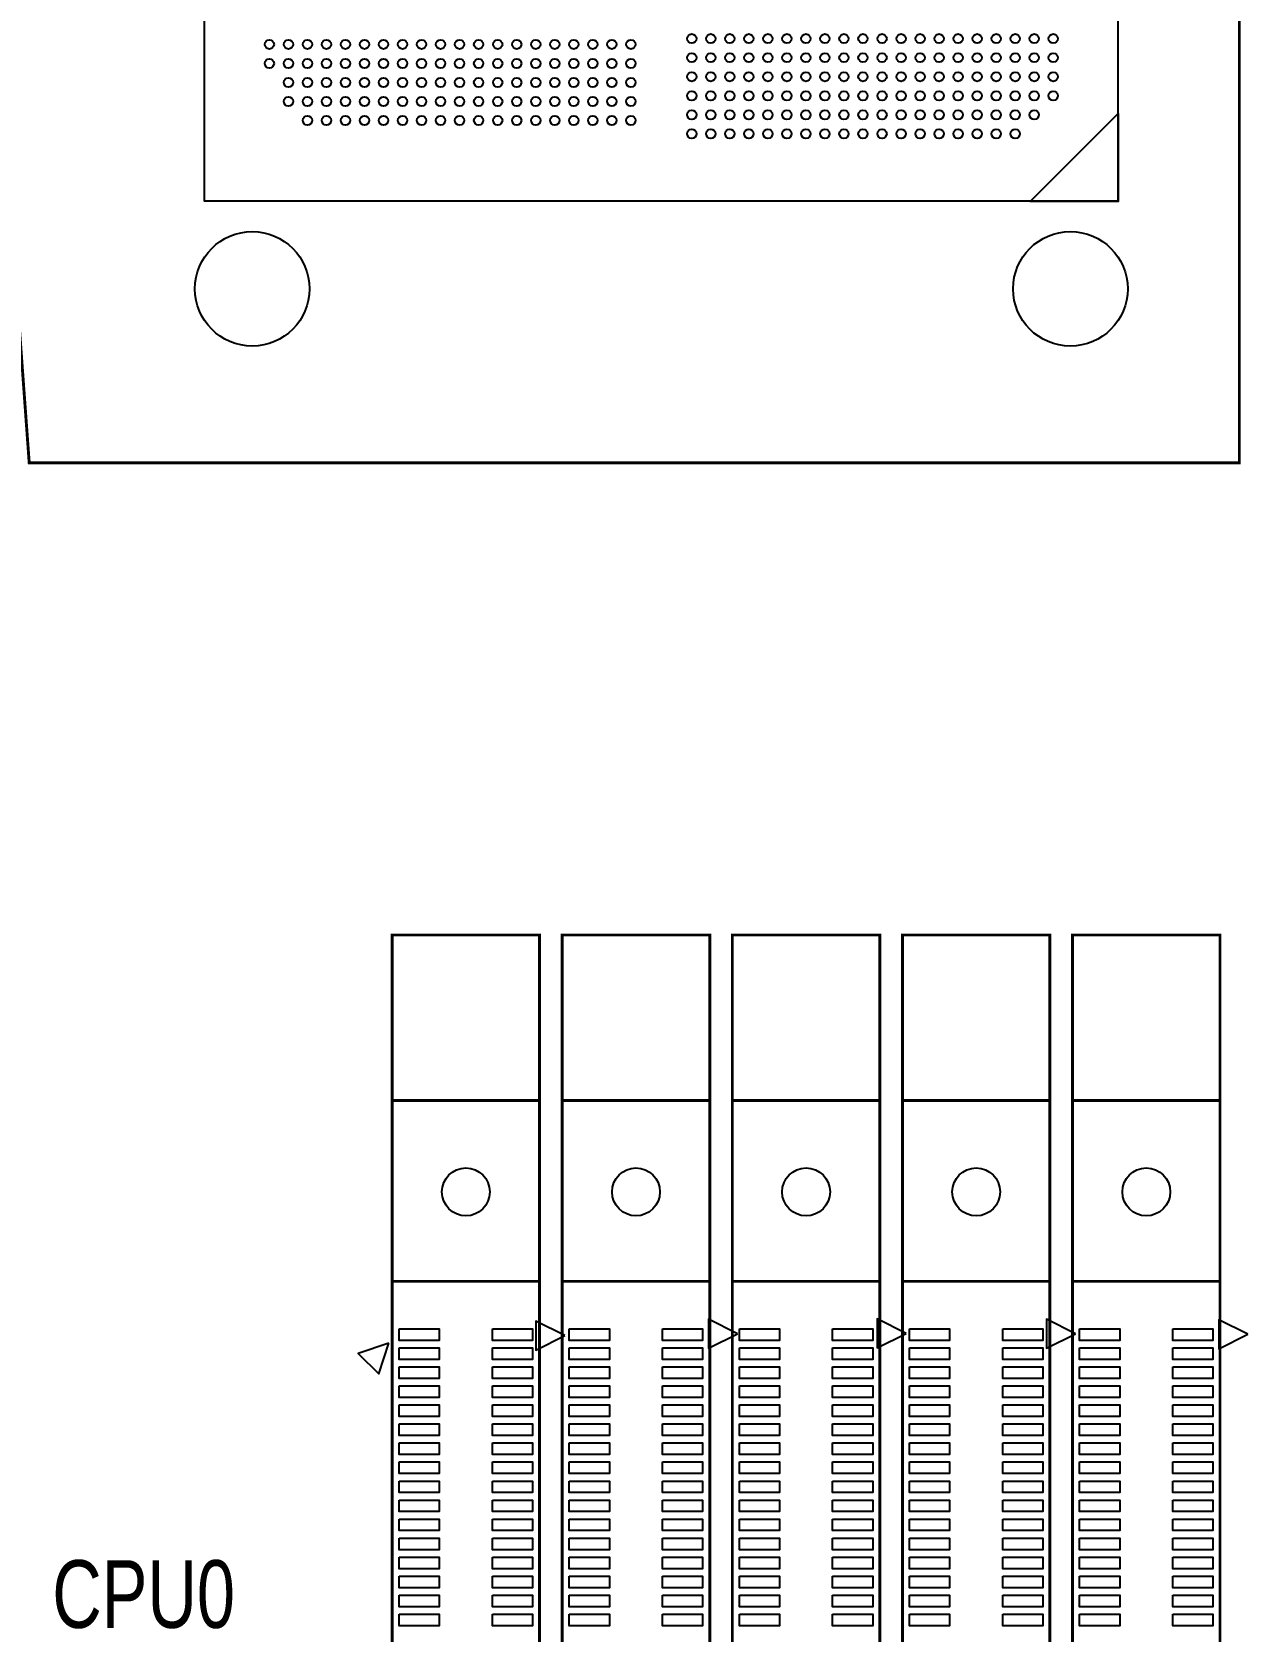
# Model space of a CAD drawing. Extents: x 0 to 344, y -1 to 330.
# Drawn here: x 188.3 to 251.9, y 132.4 to 216.4 of the extents above; entities that cross this region are included whole.
import ezdxf

# ---------------------------------------------------------------- set-up
doc = ezdxf.new("R2010")
doc.units = 0
for name, color, linetype in [('BOARD_GEOMETRY_SILKSCREEN_TOP', 1, 'CONTINUOUS'), ('PACKAGE_GEOMETRY_SILKSCREEN_TOP', 3, 'CONTINUOUS'), ('PIN_TOP', 4, 'CONTINUOUS')]:
    doc.layers.add(name, color=color, linetype=linetype)

msp = doc.modelspace()

# ---------------------------------------------------------------- linework, layer by layer
at = {"layer": 'PACKAGE_GEOMETRY_SILKSCREEN_TOP', "const_width": 0.1524}
for points in [[(221.410784, 283.073602), (191.03086, 283.073602), (191.03086, 265.973814), (180.530754, 265.973814), (180.530754, 250.97359), (184.030874, 250.97359), (188.190886, 193.773806), (251.790708, 193.773806), (251.790708, 283.073602)], [(215.015064, 168.959784), (207.265016, 168.959784), (207.265016, 3.95986), (215.015064, 3.95986)], [(223.955102, 168.959784), (216.205054, 168.959784), (216.205054, 3.95986), (223.955102, 3.95986)], [(232.89514, 168.959784), (225.145092, 168.959784), (225.145092, 3.95986), (232.89514, 3.95986)], [(241.835178, 168.959784), (234.08513, 168.959784), (234.08513, 3.95986), (241.835178, 3.95986)], [(250.775216, 168.959784), (243.025168, 168.959784), (243.025168, 3.95986), (250.775216, 3.95986)]]:
    msp.add_lwpolyline(points, close=True, dxfattribs=at)
at = {"layer": 'PACKAGE_GEOMETRY_SILKSCREEN_TOP'}
for points in [[(245.410736, 207.523588), (197.410832, 207.523588), (197.410832, 271.323816), (245.410736, 271.323816)], [(245.413784, 210.594702), (245.413784, 207.521302), (240.790984, 207.521302), (245.413784, 212.144102)], [(225.423476, 148.007578), (223.899476, 148.769578), (223.899476, 147.245578)], [(234.284266, 148.02358), (232.760266, 148.78558), (232.760266, 147.26158)], [(243.176552, 148.007578), (241.652552, 148.769578), (241.652552, 147.245578)], [(216.340436, 147.912074), (214.816436, 148.674074), (214.816436, 147.150074)], [(252.243844, 147.975574), (250.719844, 148.737574), (250.719844, 147.213574)], [(207.09509, 147.513548), (205.478634, 146.974814), (206.556356, 145.897092)]]:
    msp.add_lwpolyline(points, close=True, dxfattribs=at)
at = {"layer": 'PACKAGE_GEOMETRY_SILKSCREEN_TOP', "const_width": 0.1524}
for points in [[(207.265016, 160.259776), (215.015064, 160.259776)], [(214.639906, 160.259776), (207.63992, 160.259776)], [(216.205054, 160.259776), (223.955102, 160.259776)], [(223.579944, 160.259776), (216.579958, 160.259776)], [(225.145092, 160.259776), (232.89514, 160.259776)], [(232.519982, 160.259776), (225.519996, 160.259776)], [(234.08513, 160.259776), (241.835178, 160.259776)], [(241.46002, 160.259776), (234.460034, 160.259776)], [(243.025168, 160.259776), (250.775216, 160.259776)], [(250.400058, 160.259776), (243.400072, 160.259776)], [(215.015064, 150.759922), (207.265016, 150.759922)], [(223.955102, 150.759922), (216.205054, 150.759922)], [(232.89514, 150.759922), (225.145092, 150.759922)], [(241.835178, 150.759922), (234.08513, 150.759922)], [(250.775216, 150.759922), (243.025168, 150.759922)]]:
    msp.add_lwpolyline(points, dxfattribs=at)
at = {"layer": 'PIN_TOP'}
for points in [[(207.635856, 148.264626), (209.744056, 148.264626), (209.744056, 147.655026), (207.635856, 147.655026)], [(212.53577, 148.264626), (214.64397, 148.264626), (214.64397, 147.655026), (212.53577, 147.655026)], [(216.575894, 148.264626), (218.684094, 148.264626), (218.684094, 147.655026), (216.575894, 147.655026)], [(221.475808, 148.264626), (223.584008, 148.264626), (223.584008, 147.655026), (221.475808, 147.655026)], [(225.515932, 148.264626), (227.624132, 148.264626), (227.624132, 147.655026), (225.515932, 147.655026)], [(230.415846, 148.264626), (232.524046, 148.264626), (232.524046, 147.655026), (230.415846, 147.655026)], [(234.45597, 148.264626), (236.56417, 148.264626), (236.56417, 147.655026), (234.45597, 147.655026)], [(239.355884, 148.264626), (241.464084, 148.264626), (241.464084, 147.655026), (239.355884, 147.655026)], [(243.396008, 148.264626), (245.504208, 148.264626), (245.504208, 147.655026), (243.396008, 147.655026)], [(248.295922, 148.264626), (250.404122, 148.264626), (250.404122, 147.655026), (248.295922, 147.655026)], [(207.635856, 147.264628), (209.744056, 147.264628), (209.744056, 146.655028), (207.635856, 146.655028)], [(212.53577, 147.264628), (214.64397, 147.264628), (214.64397, 146.655028), (212.53577, 146.655028)], [(216.575894, 147.264628), (218.684094, 147.264628), (218.684094, 146.655028), (216.575894, 146.655028)], [(221.475808, 147.264628), (223.584008, 147.264628), (223.584008, 146.655028), (221.475808, 146.655028)], [(225.515932, 147.264628), (227.624132, 147.264628), (227.624132, 146.655028), (225.515932, 146.655028)], [(230.415846, 147.264628), (232.524046, 147.264628), (232.524046, 146.655028), (230.415846, 146.655028)], [(234.45597, 147.264628), (236.56417, 147.264628), (236.56417, 146.655028), (234.45597, 146.655028)], [(239.355884, 147.264628), (241.464084, 147.264628), (241.464084, 146.655028), (239.355884, 146.655028)], [(243.396008, 147.264628), (245.504208, 147.264628), (245.504208, 146.655028), (243.396008, 146.655028)], [(248.295922, 147.264628), (250.404122, 147.264628), (250.404122, 146.655028), (248.295922, 146.655028)], [(207.635856, 146.26463), (209.744056, 146.26463), (209.744056, 145.65503), (207.635856, 145.65503)], [(212.53577, 146.26463), (214.64397, 146.26463), (214.64397, 145.65503), (212.53577, 145.65503)], [(216.575894, 146.26463), (218.684094, 146.26463), (218.684094, 145.65503), (216.575894, 145.65503)], [(221.475808, 146.26463), (223.584008, 146.26463), (223.584008, 145.65503), (221.475808, 145.65503)], [(225.515932, 146.26463), (227.624132, 146.26463), (227.624132, 145.65503), (225.515932, 145.65503)], [(230.415846, 146.26463), (232.524046, 146.26463), (232.524046, 145.65503), (230.415846, 145.65503)], [(234.45597, 146.26463), (236.56417, 146.26463), (236.56417, 145.65503), (234.45597, 145.65503)], [(239.355884, 146.26463), (241.464084, 146.26463), (241.464084, 145.65503), (239.355884, 145.65503)], [(243.396008, 146.26463), (245.504208, 146.26463), (245.504208, 145.65503), (243.396008, 145.65503)], [(248.295922, 146.26463), (250.404122, 146.26463), (250.404122, 145.65503), (248.295922, 145.65503)], [(207.635856, 145.264632), (209.744056, 145.264632), (209.744056, 144.655032), (207.635856, 144.655032)], [(212.53577, 145.264632), (214.64397, 145.264632), (214.64397, 144.655032), (212.53577, 144.655032)], [(216.575894, 145.264632), (218.684094, 145.264632), (218.684094, 144.655032), (216.575894, 144.655032)], [(221.475808, 145.264632), (223.584008, 145.264632), (223.584008, 144.655032), (221.475808, 144.655032)], [(225.515932, 145.264632), (227.624132, 145.264632), (227.624132, 144.655032), (225.515932, 144.655032)], [(230.415846, 145.264632), (232.524046, 145.264632), (232.524046, 144.655032), (230.415846, 144.655032)], [(234.45597, 145.264632), (236.56417, 145.264632), (236.56417, 144.655032), (234.45597, 144.655032)], [(239.355884, 145.264632), (241.464084, 145.264632), (241.464084, 144.655032), (239.355884, 144.655032)], [(243.396008, 145.264632), (245.504208, 145.264632), (245.504208, 144.655032), (243.396008, 144.655032)], [(248.295922, 145.264632), (250.404122, 145.264632), (250.404122, 144.655032), (248.295922, 144.655032)], [(207.635856, 144.264634), (209.744056, 144.264634), (209.744056, 143.655034), (207.635856, 143.655034)], [(212.53577, 144.264634), (214.64397, 144.264634), (214.64397, 143.655034), (212.53577, 143.655034)], [(216.575894, 144.264634), (218.684094, 144.264634), (218.684094, 143.655034), (216.575894, 143.655034)], [(221.475808, 144.264634), (223.584008, 144.264634), (223.584008, 143.655034), (221.475808, 143.655034)], [(225.515932, 144.264634), (227.624132, 144.264634), (227.624132, 143.655034), (225.515932, 143.655034)], [(230.415846, 144.264634), (232.524046, 144.264634), (232.524046, 143.655034), (230.415846, 143.655034)], [(234.45597, 144.264634), (236.56417, 144.264634), (236.56417, 143.655034), (234.45597, 143.655034)], [(239.355884, 144.264634), (241.464084, 144.264634), (241.464084, 143.655034), (239.355884, 143.655034)], [(243.396008, 144.264634), (245.504208, 144.264634), (245.504208, 143.655034), (243.396008, 143.655034)], [(248.295922, 144.264634), (250.404122, 144.264634), (250.404122, 143.655034), (248.295922, 143.655034)], [(207.635856, 143.264636), (209.744056, 143.264636), (209.744056, 142.655036), (207.635856, 142.655036)], [(212.53577, 143.264636), (214.64397, 143.264636), (214.64397, 142.655036), (212.53577, 142.655036)], [(216.575894, 143.264636), (218.684094, 143.264636), (218.684094, 142.655036), (216.575894, 142.655036)], [(221.475808, 143.264636), (223.584008, 143.264636), (223.584008, 142.655036), (221.475808, 142.655036)], [(225.515932, 143.264636), (227.624132, 143.264636), (227.624132, 142.655036), (225.515932, 142.655036)], [(230.415846, 143.264636), (232.524046, 143.264636), (232.524046, 142.655036), (230.415846, 142.655036)], [(234.45597, 143.264636), (236.56417, 143.264636), (236.56417, 142.655036), (234.45597, 142.655036)], [(239.355884, 143.264636), (241.464084, 143.264636), (241.464084, 142.655036), (239.355884, 142.655036)], [(243.396008, 143.264636), (245.504208, 143.264636), (245.504208, 142.655036), (243.396008, 142.655036)], [(248.295922, 143.264636), (250.404122, 143.264636), (250.404122, 142.655036), (248.295922, 142.655036)], [(207.635856, 142.264638), (209.744056, 142.264638), (209.744056, 141.655038), (207.635856, 141.655038)], [(212.53577, 142.264638), (214.64397, 142.264638), (214.64397, 141.655038), (212.53577, 141.655038)], [(216.575894, 142.264638), (218.684094, 142.264638), (218.684094, 141.655038), (216.575894, 141.655038)], [(221.475808, 142.264638), (223.584008, 142.264638), (223.584008, 141.655038), (221.475808, 141.655038)], [(225.515932, 142.264638), (227.624132, 142.264638), (227.624132, 141.655038), (225.515932, 141.655038)], [(230.415846, 142.264638), (232.524046, 142.264638), (232.524046, 141.655038), (230.415846, 141.655038)], [(234.45597, 142.264638), (236.56417, 142.264638), (236.56417, 141.655038), (234.45597, 141.655038)], [(239.355884, 142.264638), (241.464084, 142.264638), (241.464084, 141.655038), (239.355884, 141.655038)], [(243.396008, 142.264638), (245.504208, 142.264638), (245.504208, 141.655038), (243.396008, 141.655038)], [(248.295922, 142.264638), (250.404122, 142.264638), (250.404122, 141.655038), (248.295922, 141.655038)], [(207.635856, 141.26464), (209.744056, 141.26464), (209.744056, 140.65504), (207.635856, 140.65504)], [(212.53577, 141.26464), (214.64397, 141.26464), (214.64397, 140.65504), (212.53577, 140.65504)], [(216.575894, 141.26464), (218.684094, 141.26464), (218.684094, 140.65504), (216.575894, 140.65504)], [(221.475808, 141.26464), (223.584008, 141.26464), (223.584008, 140.65504), (221.475808, 140.65504)], [(225.515932, 141.26464), (227.624132, 141.26464), (227.624132, 140.65504), (225.515932, 140.65504)], [(230.415846, 141.26464), (232.524046, 141.26464), (232.524046, 140.65504), (230.415846, 140.65504)], [(234.45597, 141.26464), (236.56417, 141.26464), (236.56417, 140.65504), (234.45597, 140.65504)], [(239.355884, 141.26464), (241.464084, 141.26464), (241.464084, 140.65504), (239.355884, 140.65504)], [(243.396008, 141.26464), (245.504208, 141.26464), (245.504208, 140.65504), (243.396008, 140.65504)], [(248.295922, 141.26464), (250.404122, 141.26464), (250.404122, 140.65504), (248.295922, 140.65504)], [(207.635856, 140.264642), (209.744056, 140.264642), (209.744056, 139.655042), (207.635856, 139.655042)], [(212.53577, 140.264642), (214.64397, 140.264642), (214.64397, 139.655042), (212.53577, 139.655042)], [(216.575894, 140.264642), (218.684094, 140.264642), (218.684094, 139.655042), (216.575894, 139.655042)], [(221.475808, 140.264642), (223.584008, 140.264642), (223.584008, 139.655042), (221.475808, 139.655042)], [(225.515932, 140.264642), (227.624132, 140.264642), (227.624132, 139.655042), (225.515932, 139.655042)], [(230.415846, 140.264642), (232.524046, 140.264642), (232.524046, 139.655042), (230.415846, 139.655042)], [(234.45597, 140.264642), (236.56417, 140.264642), (236.56417, 139.655042), (234.45597, 139.655042)], [(239.355884, 140.264642), (241.464084, 140.264642), (241.464084, 139.655042), (239.355884, 139.655042)], [(243.396008, 140.264642), (245.504208, 140.264642), (245.504208, 139.655042), (243.396008, 139.655042)], [(248.295922, 140.264642), (250.404122, 140.264642), (250.404122, 139.655042), (248.295922, 139.655042)], [(207.635856, 139.264644), (209.744056, 139.264644), (209.744056, 138.655044), (207.635856, 138.655044)], [(212.53577, 139.264644), (214.64397, 139.264644), (214.64397, 138.655044), (212.53577, 138.655044)], [(216.575894, 139.264644), (218.684094, 139.264644), (218.684094, 138.655044), (216.575894, 138.655044)], [(221.475808, 139.264644), (223.584008, 139.264644), (223.584008, 138.655044), (221.475808, 138.655044)], [(225.515932, 139.264644), (227.624132, 139.264644), (227.624132, 138.655044), (225.515932, 138.655044)], [(230.415846, 139.264644), (232.524046, 139.264644), (232.524046, 138.655044), (230.415846, 138.655044)], [(234.45597, 139.264644), (236.56417, 139.264644), (236.56417, 138.655044), (234.45597, 138.655044)], [(239.355884, 139.264644), (241.464084, 139.264644), (241.464084, 138.655044), (239.355884, 138.655044)], [(243.396008, 139.264644), (245.504208, 139.264644), (245.504208, 138.655044), (243.396008, 138.655044)], [(248.295922, 139.264644), (250.404122, 139.264644), (250.404122, 138.655044), (248.295922, 138.655044)], [(207.635856, 138.264646), (209.744056, 138.264646), (209.744056, 137.655046), (207.635856, 137.655046)], [(212.53577, 138.264646), (214.64397, 138.264646), (214.64397, 137.655046), (212.53577, 137.655046)], [(216.575894, 138.264646), (218.684094, 138.264646), (218.684094, 137.655046), (216.575894, 137.655046)], [(221.475808, 138.264646), (223.584008, 138.264646), (223.584008, 137.655046), (221.475808, 137.655046)], [(225.515932, 138.264646), (227.624132, 138.264646), (227.624132, 137.655046), (225.515932, 137.655046)], [(230.415846, 138.264646), (232.524046, 138.264646), (232.524046, 137.655046), (230.415846, 137.655046)], [(234.45597, 138.264646), (236.56417, 138.264646), (236.56417, 137.655046), (234.45597, 137.655046)], [(239.355884, 138.264646), (241.464084, 138.264646), (241.464084, 137.655046), (239.355884, 137.655046)], [(243.396008, 138.264646), (245.504208, 138.264646), (245.504208, 137.655046), (243.396008, 137.655046)], [(248.295922, 138.264646), (250.404122, 138.264646), (250.404122, 137.655046), (248.295922, 137.655046)], [(207.635856, 137.264648), (209.744056, 137.264648), (209.744056, 136.655048), (207.635856, 136.655048)], [(212.53577, 137.264648), (214.64397, 137.264648), (214.64397, 136.655048), (212.53577, 136.655048)], [(216.575894, 137.264648), (218.684094, 137.264648), (218.684094, 136.655048), (216.575894, 136.655048)], [(221.475808, 137.264648), (223.584008, 137.264648), (223.584008, 136.655048), (221.475808, 136.655048)], [(225.515932, 137.264648), (227.624132, 137.264648), (227.624132, 136.655048), (225.515932, 136.655048)], [(230.415846, 137.264648), (232.524046, 137.264648), (232.524046, 136.655048), (230.415846, 136.655048)], [(234.45597, 137.264648), (236.56417, 137.264648), (236.56417, 136.655048), (234.45597, 136.655048)], [(239.355884, 137.264648), (241.464084, 137.264648), (241.464084, 136.655048), (239.355884, 136.655048)], [(243.396008, 137.264648), (245.504208, 137.264648), (245.504208, 136.655048), (243.396008, 136.655048)], [(248.295922, 137.264648), (250.404122, 137.264648), (250.404122, 136.655048), (248.295922, 136.655048)], [(207.635856, 136.26465), (209.744056, 136.26465), (209.744056, 135.65505), (207.635856, 135.65505)], [(212.53577, 136.26465), (214.64397, 136.26465), (214.64397, 135.65505), (212.53577, 135.65505)], [(216.575894, 136.26465), (218.684094, 136.26465), (218.684094, 135.65505), (216.575894, 135.65505)], [(221.475808, 136.26465), (223.584008, 136.26465), (223.584008, 135.65505), (221.475808, 135.65505)], [(225.515932, 136.26465), (227.624132, 136.26465), (227.624132, 135.65505), (225.515932, 135.65505)], [(230.415846, 136.26465), (232.524046, 136.26465), (232.524046, 135.65505), (230.415846, 135.65505)], [(234.45597, 136.26465), (236.56417, 136.26465), (236.56417, 135.65505), (234.45597, 135.65505)], [(239.355884, 136.26465), (241.464084, 136.26465), (241.464084, 135.65505), (239.355884, 135.65505)], [(243.396008, 136.26465), (245.504208, 136.26465), (245.504208, 135.65505), (243.396008, 135.65505)], [(248.295922, 136.26465), (250.404122, 136.26465), (250.404122, 135.65505), (248.295922, 135.65505)], [(207.635856, 135.264652), (209.744056, 135.264652), (209.744056, 134.655052), (207.635856, 134.655052)], [(212.53577, 135.264652), (214.64397, 135.264652), (214.64397, 134.655052), (212.53577, 134.655052)], [(216.575894, 135.264652), (218.684094, 135.264652), (218.684094, 134.655052), (216.575894, 134.655052)], [(221.475808, 135.264652), (223.584008, 135.264652), (223.584008, 134.655052), (221.475808, 134.655052)], [(225.515932, 135.264652), (227.624132, 135.264652), (227.624132, 134.655052), (225.515932, 134.655052)], [(230.415846, 135.264652), (232.524046, 135.264652), (232.524046, 134.655052), (230.415846, 134.655052)], [(234.45597, 135.264652), (236.56417, 135.264652), (236.56417, 134.655052), (234.45597, 134.655052)], [(239.355884, 135.264652), (241.464084, 135.264652), (241.464084, 134.655052), (239.355884, 134.655052)], [(243.396008, 135.264652), (245.504208, 135.264652), (245.504208, 134.655052), (243.396008, 134.655052)], [(248.295922, 135.264652), (250.404122, 135.264652), (250.404122, 134.655052), (248.295922, 134.655052)], [(207.635856, 134.264654), (209.744056, 134.264654), (209.744056, 133.655054), (207.635856, 133.655054)], [(212.53577, 134.264654), (214.64397, 134.264654), (214.64397, 133.655054), (212.53577, 133.655054)], [(216.575894, 134.264654), (218.684094, 134.264654), (218.684094, 133.655054), (216.575894, 133.655054)], [(221.475808, 134.264654), (223.584008, 134.264654), (223.584008, 133.655054), (221.475808, 133.655054)], [(225.515932, 134.264654), (227.624132, 134.264654), (227.624132, 133.655054), (225.515932, 133.655054)], [(230.415846, 134.264654), (232.524046, 134.264654), (232.524046, 133.655054), (230.415846, 133.655054)], [(234.45597, 134.264654), (236.56417, 134.264654), (236.56417, 133.655054), (234.45597, 133.655054)], [(239.355884, 134.264654), (241.464084, 134.264654), (241.464084, 133.655054), (239.355884, 133.655054)], [(243.396008, 134.264654), (245.504208, 134.264654), (245.504208, 133.655054), (243.396008, 133.655054)], [(248.295922, 134.264654), (250.404122, 134.264654), (250.404122, 133.655054), (248.295922, 133.655054)], [(207.635856, 133.264656), (209.744056, 133.264656), (209.744056, 132.655056), (207.635856, 132.655056)], [(212.53577, 133.264656), (214.64397, 133.264656), (214.64397, 132.655056), (212.53577, 132.655056)], [(216.575894, 133.264656), (218.684094, 133.264656), (218.684094, 132.655056), (216.575894, 132.655056)], [(221.475808, 133.264656), (223.584008, 133.264656), (223.584008, 132.655056), (221.475808, 132.655056)], [(225.515932, 133.264656), (227.624132, 133.264656), (227.624132, 132.655056), (225.515932, 132.655056)], [(230.415846, 133.264656), (232.524046, 133.264656), (232.524046, 132.655056), (230.415846, 132.655056)], [(234.45597, 133.264656), (236.56417, 133.264656), (236.56417, 132.655056), (234.45597, 132.655056)], [(239.355884, 133.264656), (241.464084, 133.264656), (241.464084, 132.655056), (239.355884, 132.655056)], [(243.396008, 133.264656), (245.504208, 133.264656), (245.504208, 132.655056), (243.396008, 132.655056)], [(248.295922, 133.264656), (250.404122, 133.264656), (250.404122, 132.655056), (248.295922, 132.655056)]]:
    msp.add_lwpolyline(points, close=True, dxfattribs=at)
for centre, radius in [((200.810876, 215.773762), 0.24511), ((201.810874, 215.773762), 0.24511), ((202.810872, 215.773762), 0.24511), ((203.81087, 215.773762), 0.24511), ((204.810868, 215.773762), 0.24511), ((205.810866, 215.773762), 0.24511), ((206.810864, 215.773762), 0.24511), ((207.810862, 215.773762), 0.24511), ((208.81086, 215.773762), 0.24511), ((209.810858, 215.773762), 0.24511), ((210.810856, 215.773762), 0.24511), ((211.810854, 215.773762), 0.24511), ((212.810852, 215.773762), 0.24511), ((213.81085, 215.773762), 0.24511), ((214.810848, 215.773762), 0.24511), ((215.810846, 215.773762), 0.24511), ((216.810844, 215.773762), 0.24511), ((217.810842, 215.773762), 0.24511), ((218.81084, 215.773762), 0.24511), ((219.810838, 215.773762), 0.24511), ((223.01073, 216.073736), 0.24511), ((224.010728, 216.073736), 0.24511), ((225.010726, 216.073736), 0.24511), ((226.010724, 216.073736), 0.24511), ((227.010722, 216.073736), 0.24511), ((228.01072, 216.073736), 0.24511), ((229.010718, 216.073736), 0.24511), ((230.010716, 216.073736), 0.24511), ((231.010714, 216.073736), 0.24511), ((232.010712, 216.073736), 0.24511), ((233.01071, 216.073736), 0.24511), ((234.010708, 216.073736), 0.24511), ((235.010706, 216.073736), 0.24511), ((236.010704, 216.073736), 0.24511), ((237.010702, 216.073736), 0.24511), ((238.0107, 216.073736), 0.24511), ((239.010698, 216.073736), 0.24511), ((240.010696, 216.073736), 0.24511), ((241.010694, 216.073736), 0.24511), ((242.010692, 216.073736), 0.24511), ((223.01073, 215.073738), 0.24511), ((224.010728, 215.073738), 0.24511), ((225.010726, 215.073738), 0.24511), ((226.010724, 215.073738), 0.24511), ((227.010722, 215.073738), 0.24511), ((228.01072, 215.073738), 0.24511), ((229.010718, 215.073738), 0.24511), ((230.010716, 215.073738), 0.24511), ((231.010714, 215.073738), 0.24511), ((232.010712, 215.073738), 0.24511), ((233.01071, 215.073738), 0.24511), ((234.010708, 215.073738), 0.24511), ((235.010706, 215.073738), 0.24511), ((236.010704, 215.073738), 0.24511), ((237.010702, 215.073738), 0.24511), ((238.0107, 215.073738), 0.24511), ((239.010698, 215.073738), 0.24511), ((240.010696, 215.073738), 0.24511), ((241.010694, 215.073738), 0.24511), ((242.010692, 215.073738), 0.24511), ((200.810876, 214.773764), 0.24511), ((201.810874, 214.773764), 0.24511), ((202.810872, 214.773764), 0.24511), ((203.81087, 214.773764), 0.24511), ((204.810868, 214.773764), 0.24511), ((205.810866, 214.773764), 0.24511), ((206.810864, 214.773764), 0.24511), ((207.810862, 214.773764), 0.24511), ((208.81086, 214.773764), 0.24511), ((209.810858, 214.773764), 0.24511), ((210.810856, 214.773764), 0.24511), ((211.810854, 214.773764), 0.24511), ((212.810852, 214.773764), 0.24511), ((213.81085, 214.773764), 0.24511), ((214.810848, 214.773764), 0.24511), ((215.810846, 214.773764), 0.24511), ((216.810844, 214.773764), 0.24511), ((217.810842, 214.773764), 0.24511), ((218.81084, 214.773764), 0.24511), ((219.810838, 214.773764), 0.24511), ((223.01073, 214.07374), 0.24511), ((224.010728, 214.07374), 0.24511), ((225.010726, 214.07374), 0.24511), ((226.010724, 214.07374), 0.24511), ((227.010722, 214.07374), 0.24511), ((228.01072, 214.07374), 0.24511), ((229.010718, 214.07374), 0.24511), ((230.010716, 214.07374), 0.24511), ((231.010714, 214.07374), 0.24511), ((232.010712, 214.07374), 0.24511), ((233.01071, 214.07374), 0.24511), ((234.010708, 214.07374), 0.24511), ((235.010706, 214.07374), 0.24511), ((236.010704, 214.07374), 0.24511), ((237.010702, 214.07374), 0.24511), ((238.0107, 214.07374), 0.24511), ((239.010698, 214.07374), 0.24511), ((240.010696, 214.07374), 0.24511), ((241.010694, 214.07374), 0.24511), ((242.010692, 214.07374), 0.24511), ((201.810874, 213.773766), 0.24511), ((202.810872, 213.773766), 0.24511), ((203.81087, 213.773766), 0.24511), ((204.810868, 213.773766), 0.24511), ((205.810866, 213.773766), 0.24511), ((206.810864, 213.773766), 0.24511), ((207.810862, 213.773766), 0.24511), ((208.81086, 213.773766), 0.24511), ((209.810858, 213.773766), 0.24511), ((210.810856, 213.773766), 0.24511), ((211.810854, 213.773766), 0.24511), ((212.810852, 213.773766), 0.24511), ((213.81085, 213.773766), 0.24511), ((214.810848, 213.773766), 0.24511), ((215.810846, 213.773766), 0.24511), ((216.810844, 213.773766), 0.24511), ((217.810842, 213.773766), 0.24511), ((218.81084, 213.773766), 0.24511), ((219.810838, 213.773766), 0.24511), ((201.810874, 212.773768), 0.24511), ((202.810872, 212.773768), 0.24511), ((203.81087, 212.773768), 0.24511), ((204.810868, 212.773768), 0.24511), ((205.810866, 212.773768), 0.24511), ((206.810864, 212.773768), 0.24511), ((207.810862, 212.773768), 0.24511), ((208.81086, 212.773768), 0.24511), ((209.810858, 212.773768), 0.24511), ((210.810856, 212.773768), 0.24511), ((211.810854, 212.773768), 0.24511), ((212.810852, 212.773768), 0.24511), ((213.81085, 212.773768), 0.24511), ((214.810848, 212.773768), 0.24511), ((215.810846, 212.773768), 0.24511), ((216.810844, 212.773768), 0.24511), ((217.810842, 212.773768), 0.24511), ((218.81084, 212.773768), 0.24511), ((219.810838, 212.773768), 0.24511), ((223.01073, 213.073742), 0.24511), ((224.010728, 213.073742), 0.24511), ((225.010726, 213.073742), 0.24511), ((226.010724, 213.073742), 0.24511), ((227.010722, 213.073742), 0.24511), ((228.01072, 213.073742), 0.24511), ((229.010718, 213.073742), 0.24511), ((230.010716, 213.073742), 0.24511), ((231.010714, 213.073742), 0.24511), ((232.010712, 213.073742), 0.24511), ((233.01071, 213.073742), 0.24511), ((234.010708, 213.073742), 0.24511), ((235.010706, 213.073742), 0.24511), ((236.010704, 213.073742), 0.24511), ((237.010702, 213.073742), 0.24511), ((238.0107, 213.073742), 0.24511), ((239.010698, 213.073742), 0.24511), ((240.010696, 213.073742), 0.24511), ((241.010694, 213.073742), 0.24511), ((242.010692, 213.073742), 0.24511), ((202.810872, 211.77377), 0.24511), ((203.81087, 211.77377), 0.24511), ((204.810868, 211.77377), 0.24511), ((205.810866, 211.77377), 0.24511), ((206.810864, 211.77377), 0.24511), ((207.810862, 211.77377), 0.24511), ((208.81086, 211.77377), 0.24511), ((209.810858, 211.77377), 0.24511), ((210.810856, 211.77377), 0.24511), ((211.810854, 211.77377), 0.24511), ((212.810852, 211.77377), 0.24511), ((213.81085, 211.77377), 0.24511), ((214.810848, 211.77377), 0.24511), ((215.810846, 211.77377), 0.24511), ((216.810844, 211.77377), 0.24511), ((217.810842, 211.77377), 0.24511), ((218.81084, 211.77377), 0.24511), ((219.810838, 211.77377), 0.24511), ((223.01073, 212.073744), 0.24511), ((224.010728, 212.073744), 0.24511), ((225.010726, 212.073744), 0.24511), ((226.010724, 212.073744), 0.24511), ((227.010722, 212.073744), 0.24511), ((228.01072, 212.073744), 0.24511), ((229.010718, 212.073744), 0.24511), ((230.010716, 212.073744), 0.24511), ((231.010714, 212.073744), 0.24511), ((232.010712, 212.073744), 0.24511), ((233.01071, 212.073744), 0.24511), ((234.010708, 212.073744), 0.24511), ((235.010706, 212.073744), 0.24511), ((236.010704, 212.073744), 0.24511), ((237.010702, 212.073744), 0.24511), ((238.0107, 212.073744), 0.24511), ((239.010698, 212.073744), 0.24511), ((240.010696, 212.073744), 0.24511), ((241.010694, 212.073744), 0.24511), ((223.01073, 211.073746), 0.24511), ((224.010728, 211.073746), 0.24511), ((225.010726, 211.073746), 0.24511), ((226.010724, 211.073746), 0.24511), ((227.010722, 211.073746), 0.24511), ((228.01072, 211.073746), 0.24511), ((229.010718, 211.073746), 0.24511), ((230.010716, 211.073746), 0.24511), ((231.010714, 211.073746), 0.24511), ((232.010712, 211.073746), 0.24511), ((233.01071, 211.073746), 0.24511), ((234.010708, 211.073746), 0.24511), ((235.010706, 211.073746), 0.24511), ((236.010704, 211.073746), 0.24511), ((237.010702, 211.073746), 0.24511), ((238.0107, 211.073746), 0.24511), ((239.010698, 211.073746), 0.24511), ((240.010696, 211.073746), 0.24511), ((199.9107, 202.923648), 3.0099), ((242.910868, 202.923648), 3.0099), ((211.14004, 155.459938), 1.2573), ((220.080078, 155.459938), 1.2573), ((229.020116, 155.459938), 1.2573), ((237.960154, 155.459938), 1.2573), ((246.900192, 155.459938), 1.2573)]:
    msp.add_circle(centre, radius, dxfattribs=at)

# ---------------------------------------------------------------- texts
at = {"layer": 'BOARD_GEOMETRY_SILKSCREEN_TOP', "width": 0.757143}
msp.add_text('CPU0', height=3.556, dxfattribs=at).set_placement((189.402466, 132.546852))

doc.saveas('drawing.dxf')
